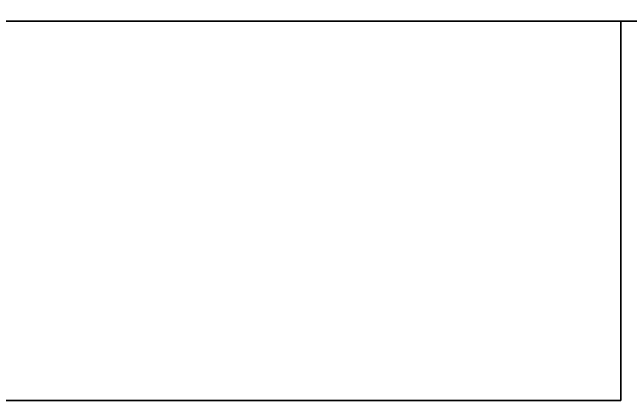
# Model space of a CAD drawing. Header units: millimetres. Extents: x -75 to 3610, y -1375 to 0.
# Drawn here: x 1935.3 to 2092.5, y -879 to -780.3 of the extents above; entities that cross this region are included whole.
import ezdxf

# ---------------------------------------------------------------- set-up
doc = ezdxf.new("R2010")
doc.units = ezdxf.units.MM
doc.layers.add('IQ_200_3D', color=1, linetype='Continuous')
doc.layers.add('IQ_204_2D', color=7, linetype='Continuous')

msp = doc.modelspace()

# ---------------------------------------------------------------- linework, layer by layer
at = {"layer": 'IQ_200_3D'}
for points in [[(3305, -50, 1785), (970, -50, 1785), (970, -782.5, 1785), (3305, -782.5, 1785)], [(3305, -782.5, 150), (85, -782.5, 150), (85, -117.5, 150), (3305, -117.5, 150)], [(3305, -782.5, 1785), (85, -782.5, 1785), (85, -782.5, 150), (3305, -782.5, 150)], [(2090, -879, 150), (1630, -879, 150), (1630, -782.5, 150), (2090, -782.5, 150)], [(1630, -782.5, 1785), (1630, -879, 1785), (2090, -879, 1785), (2090, -782.5, 1785)], [(2090, -879, 1785), (2090, -879, 150), (2090, -782.5, 150), (2090, -782.5, 1785)], [(1630, -879, 1785), (1630, -879, 150), (2090, -879, 150), (2090, -879, 1785)]]:
    msp.add_3dface(points, dxfattribs=at)
at = {"layer": 'IQ_204_2D'}
for p, q in [((80, -782.5), (3310, -782.5)), ((1617, -782.5), (2103, -782.5))]:
    msp.add_line(p, q, dxfattribs=at)

doc.saveas('drawing.dxf')
